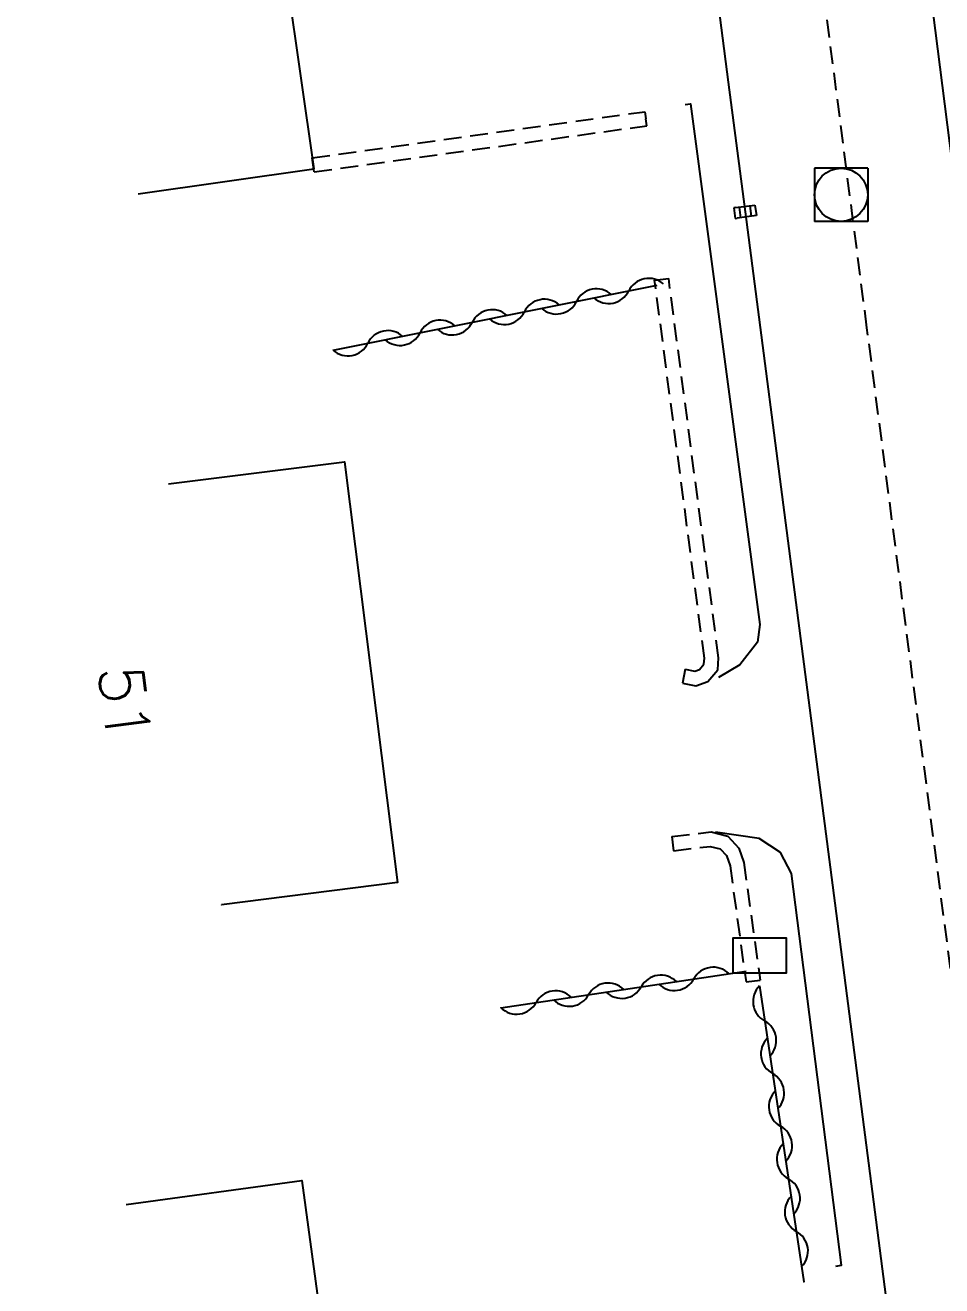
# Model space of a CAD drawing. Header units: millimetres. Extents: x 135000 to 136000, y 129211 to 130000.
# Drawn here: x 135191.78 to 135217.62, y 129410.27 to 129445.81 of the extents above; entities that cross this region are included whole.
import ezdxf
from ezdxf.enums import TextEntityAlignment as Align

# ---------------------------------------------------------------- set-up
doc = ezdxf.new("R2010")
doc.units = ezdxf.units.MM
doc.linetypes.add('DASHED', pattern=[0.75, 0.5, -0.25])
doc.layers.get('0').update_dxf_attribs({"linetype": 'CONTINUOUS'})
for name, color, linetype in [('W0001', 6, 'DASHED'), ('W0008', 7, 'CONTINUOUS'), ('W0100', 7, 'CONTINUOUS'), ('W0105', 7, 'CONTINUOUS'), ('W0112', 1, 'DASHED'), ('W0310', 3, 'CONTINUOUS'), ('W0400', 7, 'CONTINUOUS'), ('W0420', 7, 'CONTINUOUS'), ('W0991', 7, 'CONTINUOUS'), ('W1471', 7, 'CONTINUOUS')]:
    doc.layers.add(name, color=color, linetype=linetype)
doc.styles.get("Standard").update_dxf_attribs({"font": 'romans.shx', "width": 0.85})

# ---------------------------------------------------------------- blocks, each defined once
blk = doc.blocks.new('T420')
for p, q in [((0.75, 0.75), (-0.75, 0.75)), ((-0.75, 0.75), (-0.75, -0.75)), ((0.75, 0.75), (0.75, -0.75)), ((0.75, -0.75), (-0.75, -0.75))]:
    blk.add_line(p, q)
blk.add_ellipse((0, 0), major_axis=(-0.53, 0.53), ratio=1, start_param=3.926991, end_param=10.210176)
blk = doc.blocks.new('T400')
for p, q in [((-0.15, 0.3), (0.15, 0.3)), ((-0.15, -0.25), (-0.15, 0.3)), ((-0.15, 0.15), (0.15, 0.15)), ((-0.15, 0), (0.15, 0)), ((0.15, 0.3), (0.15, -0.25)), ((-0.15, -0.15), (0.15, -0.15)), ((-0.15, -0.25), (-0.15, -0.3)), ((-0.15, -0.3), (0.15, -0.3)), ((0.15, -0.3), (0.15, -0.25))]:
    blk.add_line(p, q)
blk = doc.blocks.new('T1471')
at = {"color": 0, "linetype": 'Continuous', "flags": 128}
blk.add_lwpolyline([(-0.75, -0.5), (-0.75, 0.5), (0.75, 0.5), (0.75, -0.5), (-0.75, -0.5)], dxfattribs=at)
blk = doc.blocks.new('t310o')
at = {"color": 0, "linetype": 'Continuous'}
for centre, start, end in [((-0.5, 0.375), 216.8699, 323.1304), ((0.5, -0.375), 36.8699, 143.1303)]:
    blk.add_arc(centre, 0.625, start, end, dxfattribs=at)

msp = doc.modelspace()

# ---------------------------------------------------------------- linework, layer by layer
at = {"layer": 'W0001'}
msp.add_lwpolyline([(135220.567, 129398.396), (135218.354, 129415.502), (135215.514, 129437.278), (135212.923, 129457.352), (135208.88, 129488.64), (135205.442, 129515.416), (135199.672, 129560.064), (135196.676, 129583.09), (135193.406, 129608.794), (135191.632, 129622.506), (135189.205, 129641.248), (135186.806, 129659.892), (135185.058, 129672.972), (135183.626, 129680.966), (135179.998, 129694.103), (135176.046, 129704.136), (135172.23, 129711.887), (135168.039, 129719.06), (135161.21, 129729.675), (135147.138, 129751.41)], dxfattribs=at)
at = {"layer": 'W0008'}
for points in [[(135196.053, 129611.598), (135197.656, 129599.064), (135203.542, 129553.368), (135204.528, 129545.643), (135206.128, 129533.291), (135207.978, 129519.167), (135210.812, 129497.171), (135211.131, 129494.556), (135213.343, 129477.394), (135216.494, 129453.058), (135217.977, 129441.446), (135221.275, 129416.32), (135223.546, 129398.743)], [(135167.826, 129588.903), (135183.955, 129591.004), (135185.769, 129590.982), (135187.473, 129590.614), (135188.937, 129590.009), (135190.402, 129589.004), (135191.616, 129587.8), (135192.43, 129586.56), (135193.185, 129585.117), (135193.764, 129582.515), (135197.911, 129550.418), (135198.604, 129544.823), (135200.746, 129528.389), (135204.597, 129498.608), (135205.23, 129493.557), (135208.463, 129468.57), (135211.601, 129444.204), (135212.079, 129440.55), (135214.805, 129419.533), (135217.588, 129398.049)]]:
    msp.add_lwpolyline(points, dxfattribs=at)
at = {"layer": 'W0100'}
msp.add_line((135194.968, 129441.05), (135199.918, 129441.756), dxfattribs=at)
for points in [[(135199.994, 129453.914), (135200.559, 129449.847), (135198.805, 129449.564), (135199.918, 129441.756)], [(135204.868, 129442.462), (135204.868, 129442.462), (135204.868, 129442.462), (135204.868, 129442.462), (135204.868, 129442.462), (135204.868, 129442.462), (135204.868, 129442.462), (135204.868, 129442.462), (135204.868, 129442.462), (135204.868, 129442.462), (135204.868, 129442.462), (135204.868, 129442.462), (135204.868, 129442.462), (135204.868, 129442.462), (135204.868, 129442.462), (135204.868, 129442.462), (135204.868, 129442.462), (135204.868, 129442.462), (135204.868, 129442.462), (135204.868, 129442.462), (135204.868, 129442.462), (135204.868, 129442.462), (135204.868, 129442.462), (135204.868, 129442.462), (135204.868, 129442.462), (135204.868, 129442.462), (135204.868, 129442.462), (135204.868, 129442.462), (135204.868, 129442.462), (135204.868, 129442.462), (135204.868, 129442.462), (135204.868, 129442.462), (135204.868, 129442.462), (135204.868, 129442.462), (135204.868, 129442.462), (135204.868, 129442.462), (135204.868, 129442.462), (135204.868, 129442.462), (135204.868, 129442.462), (135204.868, 129442.462), (135204.868, 129442.462), (135204.868, 129442.462), (135204.868, 129442.462), (135204.868, 129442.462), (135204.868, 129442.462), (135204.868, 129442.462), (135204.868, 129442.462), (135204.868, 129442.462), (135204.868, 129442.462), (135204.868, 129442.462), (135204.868, 129442.462), (135204.868, 129442.462), (135204.868, 129442.462), (135204.868, 129442.462), (135204.868, 129442.462), (135204.868, 129442.462), (135204.868, 129442.462), (135204.868, 129442.462), (135204.868, 129442.462), (135204.868, 129442.462), (135204.868, 129442.462)], [(135195.823, 129432.875), (135200.784, 129433.5), (135202.277, 129421.637), (135197.316, 129421.013), (135197.316, 129421.013), (135197.316, 129421.013), (135197.316, 129421.013), (135197.316, 129421.013), (135197.316, 129421.013), (135197.316, 129421.013), (135197.316, 129421.013), (135197.316, 129421.013), (135197.316, 129421.013), (135197.316, 129421.013), (135197.316, 129421.013), (135197.316, 129421.013), (135197.316, 129421.013), (135197.316, 129421.013), (135197.316, 129421.013), (135197.316, 129421.013), (135197.316, 129421.013), (135197.316, 129421.013), (135197.316, 129421.013), (135197.316, 129421.013), (135197.316, 129421.013), (135197.316, 129421.013), (135197.316, 129421.013), (135197.316, 129421.013), (135197.316, 129421.013), (135197.316, 129421.013), (135197.316, 129421.013), (135197.316, 129421.013), (135197.316, 129421.013), (135197.316, 129421.013), (135197.316, 129421.013), (135197.316, 129421.013), (135197.316, 129421.013), (135197.316, 129421.013), (135197.316, 129421.013), (135197.316, 129421.013), (135197.316, 129421.013), (135197.316, 129421.013), (135197.316, 129421.013), (135197.316, 129421.013), (135197.316, 129421.013), (135197.316, 129421.013), (135197.316, 129421.013), (135197.316, 129421.013), (135197.316, 129421.013), (135197.316, 129421.013), (135197.316, 129421.013), (135197.316, 129421.013), (135197.316, 129421.013), (135197.316, 129421.013), (135197.316, 129421.013), (135197.316, 129421.013), (135197.316, 129421.013), (135197.316, 129421.013), (135197.316, 129421.013), (135197.316, 129421.013), (135197.316, 129421.013), (135197.316, 129421.013), (135197.316, 129421.013), (135197.316, 129421.013), (135197.316, 129421.013), (135197.316, 129421.013), (135197.316, 129421.013), (135197.316, 129421.013), (135197.316, 129421.013), (135197.316, 129421.013), (135197.316, 129421.013), (135197.316, 129421.013), (135197.316, 129421.013), (135197.316, 129421.013), (135197.316, 129421.013), (135197.316, 129421.013), (135197.316, 129421.013), (135197.316, 129421.013), (135197.316, 129421.013), (135197.316, 129421.013), (135197.316, 129421.013), (135197.316, 129421.013), (135197.316, 129421.013), (135197.316, 129421.013), (135197.316, 129421.013), (135197.316, 129421.013), (135197.316, 129421.013), (135197.316, 129421.013), (135197.316, 129421.013), (135197.316, 129421.013), (135197.316, 129421.013), (135197.316, 129421.013), (135197.316, 129421.013), (135197.316, 129421.013), (135197.316, 129421.013), (135197.316, 129421.013), (135197.316, 129421.013), (135197.316, 129421.013), (135197.316, 129421.013), (135197.316, 129421.013), (135197.316, 129421.013), (135197.316, 129421.013), (135197.316, 129421.013), (135197.316, 129421.013), (135197.316, 129421.013), (135197.316, 129421.013), (135197.316, 129421.013), (135197.316, 129421.013), (135197.316, 129421.013), (135197.316, 129421.013), (135197.316, 129421.013), (135197.316, 129421.013), (135197.316, 129421.013), (135197.316, 129421.013), (135197.316, 129421.013), (135197.316, 129421.013), (135197.316, 129421.013), (135197.316, 129421.013), (135197.316, 129421.013), (135197.316, 129421.013)], [(135194.629, 129412.568), (135199.583, 129413.241), (135200.148, 129409.085)]]:
    msp.add_lwpolyline(points, dxfattribs=at)
at = {"layer": 'W0105'}
for points in [[(135210.384, 129443.573), (135210.542, 129443.596), (135212.492, 129428.913), (135212.43, 129428.412), (135211.932, 129427.779), (135211.327, 129427.422)], [(135214.634, 129410.827), (135214.8, 129410.852), (135213.384, 129421.893), (135213.074, 129422.489), (135212.477, 129422.879), (135211.245, 129423.056)]]:
    msp.add_lwpolyline(points, dxfattribs=at)
at = {"layer": 'W0112'}
for p, q in [((135209.527, 129438.617), (135209.924, 129438.669)), ((135210.385, 129427.651), (135210.314, 129427.257))]:
    msp.add_line(p, q, dxfattribs=at)
for points in [[(135199.928, 129441.671), (135199.873, 129442.067), (135209.253, 129443.37), (135209.28, 129443.172), (135209.28, 129443.172), (135209.28, 129443.172), (135209.28, 129443.172), (135209.28, 129443.172), (135209.28, 129443.172), (135209.28, 129443.172), (135209.28, 129443.172), (135209.28, 129443.172), (135209.28, 129443.172), (135209.28, 129443.172), (135209.28, 129443.172), (135209.28, 129443.172), (135209.28, 129443.172), (135209.28, 129443.172), (135209.28, 129443.172), (135209.28, 129443.172), (135209.28, 129443.172), (135209.28, 129443.172), (135209.28, 129443.172), (135209.28, 129443.172), (135209.28, 129443.172), (135209.28, 129443.172), (135209.28, 129443.172), (135209.28, 129443.172), (135209.28, 129443.172), (135209.28, 129443.172), (135209.28, 129443.172), (135209.28, 129443.172), (135209.28, 129443.172), (135209.28, 129443.172), (135209.28, 129443.172), (135209.28, 129443.172), (135209.28, 129443.172), (135209.28, 129443.172), (135209.28, 129443.172), (135209.28, 129443.172), (135209.28, 129443.172), (135209.28, 129443.172), (135209.28, 129443.172), (135209.28, 129443.172), (135209.28, 129443.172), (135209.28, 129443.172), (135209.28, 129443.172), (135209.28, 129443.172), (135209.28, 129443.172), (135209.28, 129443.172), (135209.28, 129443.172), (135209.28, 129443.172), (135209.28, 129443.172), (135209.28, 129443.172), (135209.28, 129443.172), (135209.28, 129443.172), (135209.28, 129443.172), (135209.28, 129443.172), (135209.28, 129443.172), (135209.28, 129443.172), (135209.28, 129443.172), (135209.28, 129443.172), (135209.28, 129443.172), (135209.28, 129443.172), (135209.28, 129443.172), (135209.28, 129443.172), (135209.28, 129443.172), (135209.28, 129443.172), (135209.28, 129443.172), (135209.28, 129443.172), (135209.28, 129443.172), (135209.28, 129443.172), (135209.28, 129443.172), (135209.28, 129443.172), (135209.28, 129443.172), (135209.28, 129443.172), (135209.28, 129443.172), (135209.28, 129443.172), (135209.28, 129443.172), (135209.28, 129443.172), (135209.28, 129443.172), (135209.28, 129443.172), (135209.28, 129443.172), (135209.28, 129443.172), (135209.28, 129443.172), (135209.28, 129443.172), (135209.28, 129443.172), (135209.28, 129443.172), (135209.28, 129443.172), (135209.28, 129443.172), (135209.28, 129443.172), (135209.28, 129443.172), (135209.28, 129443.172), (135209.28, 129443.172), (135209.28, 129443.172), (135209.28, 129443.172), (135209.28, 129443.172), (135209.28, 129443.172), (135209.28, 129443.172), (135209.28, 129443.172), (135209.28, 129443.172), (135209.28, 129443.172), (135209.28, 129443.172), (135209.28, 129443.172), (135209.28, 129443.172), (135209.28, 129443.172), (135209.28, 129443.172), (135209.28, 129443.172), (135209.28, 129443.172), (135209.28, 129443.172), (135209.28, 129443.172), (135209.28, 129443.172), (135209.28, 129443.172), (135209.28, 129443.172), (135209.28, 129443.172), (135209.28, 129443.172), (135209.28, 129443.172), (135209.28, 129443.172), (135209.28, 129443.172), (135209.28, 129443.172)], [(135199.928, 129441.671), (135209.308, 129442.974), (135209.28, 129443.172), (135209.28, 129443.172), (135209.28, 129443.172), (135209.28, 129443.172), (135209.28, 129443.172), (135209.28, 129443.172), (135209.28, 129443.172), (135209.28, 129443.172), (135209.28, 129443.172), (135209.28, 129443.172), (135209.28, 129443.172), (135209.28, 129443.172), (135209.28, 129443.172), (135209.28, 129443.172), (135209.28, 129443.172), (135209.28, 129443.172), (135209.28, 129443.172), (135209.28, 129443.172), (135209.28, 129443.172), (135209.28, 129443.172), (135209.28, 129443.172), (135209.28, 129443.172), (135209.28, 129443.172), (135209.28, 129443.172), (135209.28, 129443.172), (135209.28, 129443.172), (135209.28, 129443.172), (135209.28, 129443.172), (135209.28, 129443.172), (135209.28, 129443.172), (135209.28, 129443.172), (135209.28, 129443.172), (135209.28, 129443.172), (135209.28, 129443.172), (135209.28, 129443.172), (135209.28, 129443.172), (135209.28, 129443.172), (135209.28, 129443.172), (135209.28, 129443.172), (135209.28, 129443.172), (135209.28, 129443.172), (135209.28, 129443.172), (135209.28, 129443.172), (135209.28, 129443.172), (135209.28, 129443.172), (135209.28, 129443.172), (135209.28, 129443.172), (135209.28, 129443.172), (135209.28, 129443.172), (135209.28, 129443.172), (135209.28, 129443.172), (135209.28, 129443.172), (135209.28, 129443.172), (135209.28, 129443.172), (135209.28, 129443.172), (135209.28, 129443.172), (135209.28, 129443.172), (135209.28, 129443.172), (135209.28, 129443.172), (135209.28, 129443.172), (135209.28, 129443.172), (135209.28, 129443.172), (135209.28, 129443.172), (135209.28, 129443.172), (135209.28, 129443.172), (135209.28, 129443.172), (135209.28, 129443.172), (135209.28, 129443.172), (135209.28, 129443.172), (135209.28, 129443.172), (135209.28, 129443.172), (135209.28, 129443.172), (135209.28, 129443.172), (135209.28, 129443.172), (135209.28, 129443.172), (135209.28, 129443.172), (135209.28, 129443.172), (135209.28, 129443.172), (135209.28, 129443.172), (135209.28, 129443.172), (135209.28, 129443.172), (135209.28, 129443.172), (135209.28, 129443.172), (135209.28, 129443.172), (135209.28, 129443.172), (135209.28, 129443.172), (135209.28, 129443.172), (135209.28, 129443.172), (135209.28, 129443.172), (135209.28, 129443.172), (135209.28, 129443.172), (135209.28, 129443.172), (135209.28, 129443.172), (135209.28, 129443.172), (135209.28, 129443.172), (135209.28, 129443.172), (135209.28, 129443.172), (135209.28, 129443.172), (135209.28, 129443.172), (135209.28, 129443.172), (135209.28, 129443.172), (135209.28, 129443.172), (135209.28, 129443.172), (135209.28, 129443.172), (135209.28, 129443.172), (135209.28, 129443.172), (135209.28, 129443.172), (135209.28, 129443.172), (135209.28, 129443.172), (135209.28, 129443.172), (135209.28, 129443.172), (135209.28, 129443.172), (135209.28, 129443.172), (135209.28, 129443.172), (135209.28, 129443.172), (135209.28, 129443.172), (135209.28, 129443.172), (135209.28, 129443.172)], [(135210.385, 129427.651), (135210.659, 129427.602), (135210.794, 129427.65), (135210.916, 129427.796), (135210.93, 129427.968), (135209.527, 129438.617)], [(135210.314, 129427.257), (135210.693, 129427.189), (135211.031, 129427.31), (135211.305, 129427.637), (135211.332, 129427.978), (135209.924, 129438.669)], [(135210.993, 129427.284), (135210.993, 129427.284), (135210.993, 129427.284), (135210.993, 129427.284), (135210.993, 129427.284), (135210.993, 129427.284), (135210.993, 129427.284), (135210.993, 129427.284), (135210.993, 129427.284), (135210.993, 129427.284), (135210.993, 129427.284), (135210.993, 129427.284), (135210.993, 129427.284), (135210.993, 129427.284), (135210.993, 129427.284), (135210.993, 129427.284), (135210.993, 129427.284), (135210.993, 129427.284), (135210.993, 129427.284), (135210.993, 129427.284), (135210.993, 129427.284), (135210.993, 129427.284), (135210.993, 129427.284), (135210.993, 129427.284), (135210.993, 129427.284), (135210.993, 129427.284), (135210.993, 129427.284), (135210.993, 129427.284), (135210.993, 129427.284), (135210.993, 129427.284), (135210.993, 129427.284), (135210.993, 129427.284), (135210.993, 129427.284), (135210.993, 129427.284), (135210.993, 129427.284), (135210.993, 129427.284), (135210.993, 129427.284), (135210.993, 129427.284), (135210.993, 129427.284), (135210.993, 129427.284), (135210.993, 129427.284), (135210.993, 129427.284), (135210.993, 129427.284), (135210.993, 129427.284), (135210.993, 129427.284), (135210.993, 129427.284), (135210.993, 129427.284), (135210.993, 129427.284), (135210.993, 129427.284), (135210.993, 129427.284), (135210.993, 129427.284), (135210.993, 129427.284), (135210.993, 129427.284), (135210.993, 129427.284), (135210.993, 129427.284), (135210.993, 129427.284), (135210.993, 129427.284), (135210.993, 129427.284), (135210.993, 129427.284), (135210.993, 129427.284), (135210.993, 129427.284)], [(135210.015, 129422.934), (135211.125, 129423.066), (135211.593, 129422.944), (135211.904, 129422.613), (135212.045, 129422.207), (135212.5, 129418.891), (135212.5, 129418.891), (135212.5, 129418.891), (135212.5, 129418.891), (135212.5, 129418.891), (135212.5, 129418.891), (135212.5, 129418.891), (135212.5, 129418.891), (135212.5, 129418.891), (135212.5, 129418.891), (135212.5, 129418.891), (135212.5, 129418.891), (135212.5, 129418.891), (135212.5, 129418.891), (135212.5, 129418.891), (135212.5, 129418.891), (135212.5, 129418.891), (135212.5, 129418.891), (135212.5, 129418.891), (135212.5, 129418.891), (135212.5, 129418.891), (135212.5, 129418.891), (135212.5, 129418.891), (135212.5, 129418.891), (135212.5, 129418.891), (135212.5, 129418.891), (135212.5, 129418.891), (135212.5, 129418.891), (135212.5, 129418.891), (135212.5, 129418.891), (135212.5, 129418.891), (135212.5, 129418.891), (135212.5, 129418.891), (135212.5, 129418.891), (135212.5, 129418.891), (135212.5, 129418.891), (135212.5, 129418.891), (135212.5, 129418.891), (135212.5, 129418.891), (135212.5, 129418.891), (135212.5, 129418.891), (135212.5, 129418.891), (135212.5, 129418.891), (135212.5, 129418.891), (135212.5, 129418.891), (135212.5, 129418.891), (135212.5, 129418.891), (135212.5, 129418.891), (135212.5, 129418.891), (135212.5, 129418.891), (135212.5, 129418.891), (135212.5, 129418.891), (135212.5, 129418.891), (135212.5, 129418.891), (135212.5, 129418.891), (135212.5, 129418.891), (135212.5, 129418.891), (135212.5, 129418.891), (135212.5, 129418.891), (135212.5, 129418.891), (135212.5, 129418.891), (135212.5, 129418.891), (135212.5, 129418.891), (135212.5, 129418.891), (135212.5, 129418.891), (135212.5, 129418.891), (135212.5, 129418.891), (135212.5, 129418.891), (135212.5, 129418.891), (135212.5, 129418.891), (135212.5, 129418.891), (135212.5, 129418.891), (135212.5, 129418.891), (135212.5, 129418.891), (135212.5, 129418.891), (135212.5, 129418.891), (135212.5, 129418.891), (135212.5, 129418.891), (135212.5, 129418.891), (135212.5, 129418.891), (135212.5, 129418.891), (135212.5, 129418.891), (135212.5, 129418.891), (135212.5, 129418.891), (135212.5, 129418.891), (135212.5, 129418.891), (135212.5, 129418.891), (135212.5, 129418.891), (135212.5, 129418.891), (135212.5, 129418.891), (135212.5, 129418.891), (135212.5, 129418.891), (135212.5, 129418.891), (135212.5, 129418.891), (135212.5, 129418.891), (135212.5, 129418.891), (135212.5, 129418.891), (135212.5, 129418.891), (135212.5, 129418.891), (135212.5, 129418.891), (135212.5, 129418.891), (135212.5, 129418.891), (135212.5, 129418.891), (135212.5, 129418.891), (135212.5, 129418.891), (135212.5, 129418.891), (135212.5, 129418.891), (135212.5, 129418.891), (135212.5, 129418.891), (135212.5, 129418.891), (135212.5, 129418.891), (135212.5, 129418.891), (135212.5, 129418.891), (135212.5, 129418.891), (135212.5, 129418.891)], [(135210.015, 129422.934), (135210.062, 129422.537), (135211.097, 129422.66), (135211.38, 129422.586), (135211.554, 129422.401), (135211.654, 129422.114), (135212.104, 129418.837), (135212.5, 129418.891), (135212.5, 129418.891), (135212.5, 129418.891), (135212.5, 129418.891), (135212.5, 129418.891), (135212.5, 129418.891), (135212.5, 129418.891), (135212.5, 129418.891), (135212.5, 129418.891), (135212.5, 129418.891), (135212.5, 129418.891), (135212.5, 129418.891), (135212.5, 129418.891), (135212.5, 129418.891), (135212.5, 129418.891), (135212.5, 129418.891), (135212.5, 129418.891), (135212.5, 129418.891), (135212.5, 129418.891), (135212.5, 129418.891), (135212.5, 129418.891), (135212.5, 129418.891), (135212.5, 129418.891), (135212.5, 129418.891), (135212.5, 129418.891), (135212.5, 129418.891), (135212.5, 129418.891), (135212.5, 129418.891), (135212.5, 129418.891), (135212.5, 129418.891), (135212.5, 129418.891), (135212.5, 129418.891), (135212.5, 129418.891), (135212.5, 129418.891), (135212.5, 129418.891), (135212.5, 129418.891), (135212.5, 129418.891), (135212.5, 129418.891), (135212.5, 129418.891), (135212.5, 129418.891), (135212.5, 129418.891), (135212.5, 129418.891), (135212.5, 129418.891), (135212.5, 129418.891), (135212.5, 129418.891), (135212.5, 129418.891), (135212.5, 129418.891), (135212.5, 129418.891), (135212.5, 129418.891), (135212.5, 129418.891), (135212.5, 129418.891), (135212.5, 129418.891), (135212.5, 129418.891), (135212.5, 129418.891), (135212.5, 129418.891), (135212.5, 129418.891), (135212.5, 129418.891), (135212.5, 129418.891), (135212.5, 129418.891), (135212.5, 129418.891), (135212.5, 129418.891), (135212.5, 129418.891), (135212.5, 129418.891), (135212.5, 129418.891), (135212.5, 129418.891), (135212.5, 129418.891), (135212.5, 129418.891), (135212.5, 129418.891), (135212.5, 129418.891), (135212.5, 129418.891), (135212.5, 129418.891), (135212.5, 129418.891), (135212.5, 129418.891), (135212.5, 129418.891), (135212.5, 129418.891), (135212.5, 129418.891), (135212.5, 129418.891), (135212.5, 129418.891), (135212.5, 129418.891), (135212.5, 129418.891), (135212.5, 129418.891), (135212.5, 129418.891), (135212.5, 129418.891), (135212.5, 129418.891), (135212.5, 129418.891), (135212.5, 129418.891), (135212.5, 129418.891), (135212.5, 129418.891), (135212.5, 129418.891), (135212.5, 129418.891), (135212.5, 129418.891), (135212.5, 129418.891), (135212.5, 129418.891), (135212.5, 129418.891), (135212.5, 129418.891), (135212.5, 129418.891), (135212.5, 129418.891), (135212.5, 129418.891), (135212.5, 129418.891), (135212.5, 129418.891), (135212.5, 129418.891), (135212.5, 129418.891), (135212.5, 129418.891), (135212.5, 129418.891), (135212.5, 129418.891), (135212.5, 129418.891), (135212.5, 129418.891), (135212.5, 129418.891), (135212.5, 129418.891), (135212.5, 129418.891), (135212.5, 129418.891), (135212.5, 129418.891), (135212.5, 129418.891)]]:
    msp.add_lwpolyline(points, dxfattribs=at)
at = {"layer": 'W0310'}
for points in [[(135200.462, 129436.645), (135200.462, 129436.645), (135200.462, 129436.645), (135200.462, 129436.645), (135200.462, 129436.645), (135200.462, 129436.645), (135200.462, 129436.645), (135200.462, 129436.645), (135200.462, 129436.645), (135200.462, 129436.645), (135200.462, 129436.645), (135200.462, 129436.645), (135200.462, 129436.645), (135200.462, 129436.645), (135200.462, 129436.645), (135200.462, 129436.645), (135200.462, 129436.645), (135200.462, 129436.645), (135200.462, 129436.645), (135209.598, 129438.478)], [(135200.462, 129436.645), (135200.462, 129436.645), (135200.462, 129436.645), (135200.462, 129436.645), (135200.462, 129436.645), (135200.462, 129436.645), (135200.462, 129436.645), (135200.462, 129436.645), (135200.462, 129436.645), (135200.462, 129436.645), (135200.462, 129436.645), (135200.462, 129436.645), (135200.462, 129436.645), (135200.462, 129436.645), (135200.462, 129436.645), (135200.462, 129436.645), (135200.462, 129436.645), (135200.462, 129436.645), (135200.462, 129436.645), (135200.462, 129436.645), (135200.462, 129436.645), (135200.462, 129436.645), (135200.462, 129436.645), (135200.462, 129436.645), (135200.462, 129436.645), (135200.462, 129436.645), (135200.462, 129436.645), (135200.462, 129436.645), (135200.462, 129436.645), (135200.462, 129436.645), (135200.462, 129436.645), (135200.462, 129436.645), (135200.462, 129436.645), (135200.462, 129436.645), (135200.462, 129436.645), (135200.462, 129436.645), (135200.462, 129436.645), (135200.462, 129436.645), (135200.462, 129436.645), (135200.462, 129436.645), (135200.462, 129436.645), (135200.462, 129436.645), (135200.462, 129436.645), (135200.462, 129436.645), (135200.462, 129436.645), (135200.462, 129436.645), (135200.462, 129436.645), (135200.462, 129436.645), (135200.462, 129436.645), (135200.462, 129436.645), (135200.462, 129436.645), (135200.462, 129436.645), (135200.462, 129436.645), (135200.462, 129436.645), (135200.462, 129436.645), (135200.462, 129436.645), (135200.462, 129436.645), (135200.462, 129436.645), (135200.462, 129436.645), (135200.462, 129436.645), (135200.462, 129436.645), (135200.462, 129436.645), (135200.462, 129436.645), (135200.462, 129436.645), (135200.462, 129436.645), (135200.462, 129436.645), (135200.462, 129436.645), (135200.462, 129436.645), (135200.462, 129436.645), (135200.462, 129436.645), (135200.462, 129436.645), (135200.462, 129436.645), (135200.462, 129436.645), (135200.462, 129436.645), (135200.462, 129436.645), (135200.462, 129436.645), (135200.462, 129436.645), (135200.462, 129436.645), (135200.462, 129436.645), (135200.462, 129436.645), (135200.462, 129436.645), (135200.462, 129436.645), (135200.462, 129436.645), (135200.462, 129436.645), (135200.462, 129436.645), (135200.462, 129436.645), (135200.462, 129436.645), (135200.462, 129436.645), (135200.462, 129436.645), (135200.462, 129436.645), (135200.462, 129436.645), (135200.462, 129436.645), (135200.462, 129436.645), (135200.462, 129436.645), (135200.462, 129436.645), (135200.462, 129436.645), (135200.462, 129436.645), (135200.462, 129436.645), (135200.462, 129436.645), (135200.462, 129436.645), (135200.462, 129436.645)], [(135205.195, 129418.11), (135205.195, 129418.11), (135205.195, 129418.11), (135205.195, 129418.11), (135205.195, 129418.11), (135205.195, 129418.11), (135205.195, 129418.11), (135205.195, 129418.11), (135205.195, 129418.11), (135205.195, 129418.11), (135205.195, 129418.11), (135205.195, 129418.11), (135205.195, 129418.11), (135205.195, 129418.11), (135205.195, 129418.11), (135205.195, 129418.11), (135205.195, 129418.11), (135205.195, 129418.11), (135205.195, 129418.11), (135212.109, 129419.145)], [(135212.481, 129418.727), (135213.737, 129410.388), (135213.737, 129410.388), (135213.737, 129410.388), (135213.737, 129410.388), (135213.737, 129410.388), (135213.737, 129410.388), (135213.737, 129410.388), (135213.737, 129410.388), (135213.737, 129410.388), (135213.737, 129410.388), (135213.737, 129410.388), (135213.737, 129410.388), (135213.737, 129410.388), (135213.737, 129410.388), (135213.737, 129410.388), (135213.737, 129410.388), (135213.737, 129410.388), (135213.737, 129410.388), (135213.737, 129410.388), (135213.737, 129410.388), (135213.737, 129410.388), (135213.737, 129410.388), (135213.737, 129410.388), (135213.737, 129410.388), (135213.737, 129410.388), (135213.737, 129410.388), (135213.737, 129410.388), (135213.737, 129410.388), (135213.737, 129410.388), (135213.737, 129410.388), (135213.737, 129410.388), (135213.737, 129410.388), (135213.737, 129410.388), (135213.737, 129410.388), (135213.737, 129410.388), (135213.737, 129410.388), (135213.737, 129410.388), (135213.737, 129410.388), (135213.737, 129410.388), (135213.737, 129410.388), (135213.737, 129410.388), (135213.737, 129410.388), (135213.737, 129410.388), (135213.737, 129410.388), (135213.737, 129410.388), (135213.737, 129410.388), (135213.737, 129410.388), (135213.737, 129410.388), (135213.737, 129410.388), (135213.737, 129410.388), (135213.737, 129410.388), (135213.737, 129410.388), (135213.737, 129410.388), (135213.737, 129410.388), (135213.737, 129410.388), (135213.737, 129410.388), (135213.737, 129410.388), (135213.737, 129410.388), (135213.737, 129410.388), (135213.737, 129410.388), (135213.737, 129410.388), (135213.737, 129410.388), (135213.737, 129410.388), (135213.737, 129410.388), (135213.737, 129410.388), (135213.737, 129410.388), (135213.737, 129410.388), (135213.737, 129410.388), (135213.737, 129410.388), (135213.737, 129410.388), (135213.737, 129410.388), (135213.737, 129410.388), (135213.737, 129410.388), (135213.737, 129410.388), (135213.737, 129410.388), (135213.737, 129410.388), (135213.737, 129410.388), (135213.737, 129410.388), (135213.737, 129410.388), (135213.737, 129410.388), (135213.737, 129410.388), (135213.737, 129410.388), (135213.737, 129410.388), (135213.737, 129410.388), (135213.737, 129410.388), (135213.737, 129410.388), (135213.737, 129410.388), (135213.737, 129410.388), (135213.737, 129410.388), (135213.737, 129410.388), (135213.737, 129410.388), (135213.737, 129410.388), (135213.737, 129410.388), (135213.737, 129410.388), (135213.737, 129410.388), (135213.737, 129410.388), (135213.737, 129410.388), (135213.737, 129410.388), (135213.737, 129410.388), (135213.737, 129410.388)], [(135205.195, 129418.11), (135205.195, 129418.11), (135205.195, 129418.11), (135205.195, 129418.11), (135205.195, 129418.11), (135205.195, 129418.11), (135205.195, 129418.11), (135205.195, 129418.11), (135205.195, 129418.11), (135205.195, 129418.11), (135205.195, 129418.11), (135205.195, 129418.11), (135205.195, 129418.11), (135205.195, 129418.11), (135205.195, 129418.11), (135205.195, 129418.11), (135205.195, 129418.11), (135205.195, 129418.11), (135205.195, 129418.11), (135205.195, 129418.11), (135205.195, 129418.11), (135205.195, 129418.11), (135205.195, 129418.11), (135205.195, 129418.11), (135205.195, 129418.11), (135205.195, 129418.11), (135205.195, 129418.11), (135205.195, 129418.11), (135205.195, 129418.11), (135205.195, 129418.11), (135205.195, 129418.11), (135205.195, 129418.11), (135205.195, 129418.11), (135205.195, 129418.11), (135205.195, 129418.11), (135205.195, 129418.11), (135205.195, 129418.11), (135205.195, 129418.11), (135205.195, 129418.11), (135205.195, 129418.11), (135205.195, 129418.11), (135205.195, 129418.11), (135205.195, 129418.11), (135205.195, 129418.11), (135205.195, 129418.11), (135205.195, 129418.11), (135205.195, 129418.11), (135205.195, 129418.11), (135205.195, 129418.11), (135205.195, 129418.11), (135205.195, 129418.11), (135205.195, 129418.11), (135205.195, 129418.11), (135205.195, 129418.11), (135205.195, 129418.11), (135205.195, 129418.11), (135205.195, 129418.11), (135205.195, 129418.11), (135205.195, 129418.11), (135205.195, 129418.11), (135205.195, 129418.11), (135205.195, 129418.11), (135205.195, 129418.11), (135205.195, 129418.11), (135205.195, 129418.11), (135205.195, 129418.11), (135205.195, 129418.11), (135205.195, 129418.11), (135205.195, 129418.11), (135205.195, 129418.11), (135205.195, 129418.11), (135205.195, 129418.11), (135205.195, 129418.11), (135205.195, 129418.11), (135205.195, 129418.11), (135205.195, 129418.11), (135205.195, 129418.11), (135205.195, 129418.11), (135205.195, 129418.11), (135205.195, 129418.11), (135205.195, 129418.11), (135205.195, 129418.11), (135205.195, 129418.11), (135205.195, 129418.11), (135205.195, 129418.11), (135205.195, 129418.11), (135205.195, 129418.11), (135205.195, 129418.11), (135205.195, 129418.11), (135205.195, 129418.11), (135205.195, 129418.11), (135205.195, 129418.11), (135205.195, 129418.11), (135205.195, 129418.11), (135205.195, 129418.11), (135205.195, 129418.11), (135205.195, 129418.11), (135205.195, 129418.11), (135205.195, 129418.11), (135205.195, 129418.11), (135205.195, 129418.11)], [(135213.737, 129410.388), (135213.737, 129410.388), (135213.737, 129410.388), (135213.737, 129410.388), (135213.737, 129410.388), (135213.737, 129410.388), (135213.737, 129410.388), (135213.737, 129410.388), (135213.737, 129410.388), (135213.737, 129410.388), (135213.737, 129410.388), (135213.737, 129410.388), (135213.737, 129410.388), (135213.737, 129410.388), (135213.737, 129410.388), (135213.737, 129410.388), (135213.737, 129410.388), (135213.737, 129410.388), (135213.737, 129410.388), (135213.737, 129410.388)]]:
    msp.add_lwpolyline(points, dxfattribs=at)

# ---------------------------------------------------------------- block references
for p, rotation in [((135208.796, 129438.317), 11.34488538375101), ((135205.855, 129437.727), 11.34488538375101), ((135207.325, 129438.022), 11.34488538375101), ((135204.384, 129437.432), 11.34488538375101), ((135202.913, 129437.137), 11.34488538375101), ((135201.442, 129436.842), 11.34488538375101), ((135209.151, 129418.702), 8.51379990698889), ((135210.634, 129418.924), 8.51379990698889), ((135206.184, 129418.258), 8.51379990698889), ((135207.667, 129418.48), 8.51379990698889), ((135212.63, 129417.738), 278.565343506549), ((135212.853, 129416.255), 278.565343506549), ((135213.077, 129414.772), 278.565343506549), ((135213.3, 129413.288), 278.565343506549), ((135213.524, 129411.805), 278.565343506549)]:
    msp.add_blockref('t310o', p, dxfattribs=dict(at, rotation=rotation))
at = {"layer": 'W0400', "rotation": 277.4536658698415}
msp.add_blockref('T400', (135212.079, 129440.55), dxfattribs=at)
at = {"layer": 'W0420'}
msp.add_blockref('T420', (135214.785, 129441.028), dxfattribs=at)
at = {"layer": 'W1471'}
msp.add_blockref('T1471', (135212.489, 129419.584), dxfattribs=at)

# ---------------------------------------------------------------- texts
at = {"layer": 'W0991'}
msp.add_text('51', height=1.25, rotation=277.1732, dxfattribs=at).set_placement((135194.586, 129426.694), align=Align.MIDDLE)

doc.saveas('drawing.dxf')
